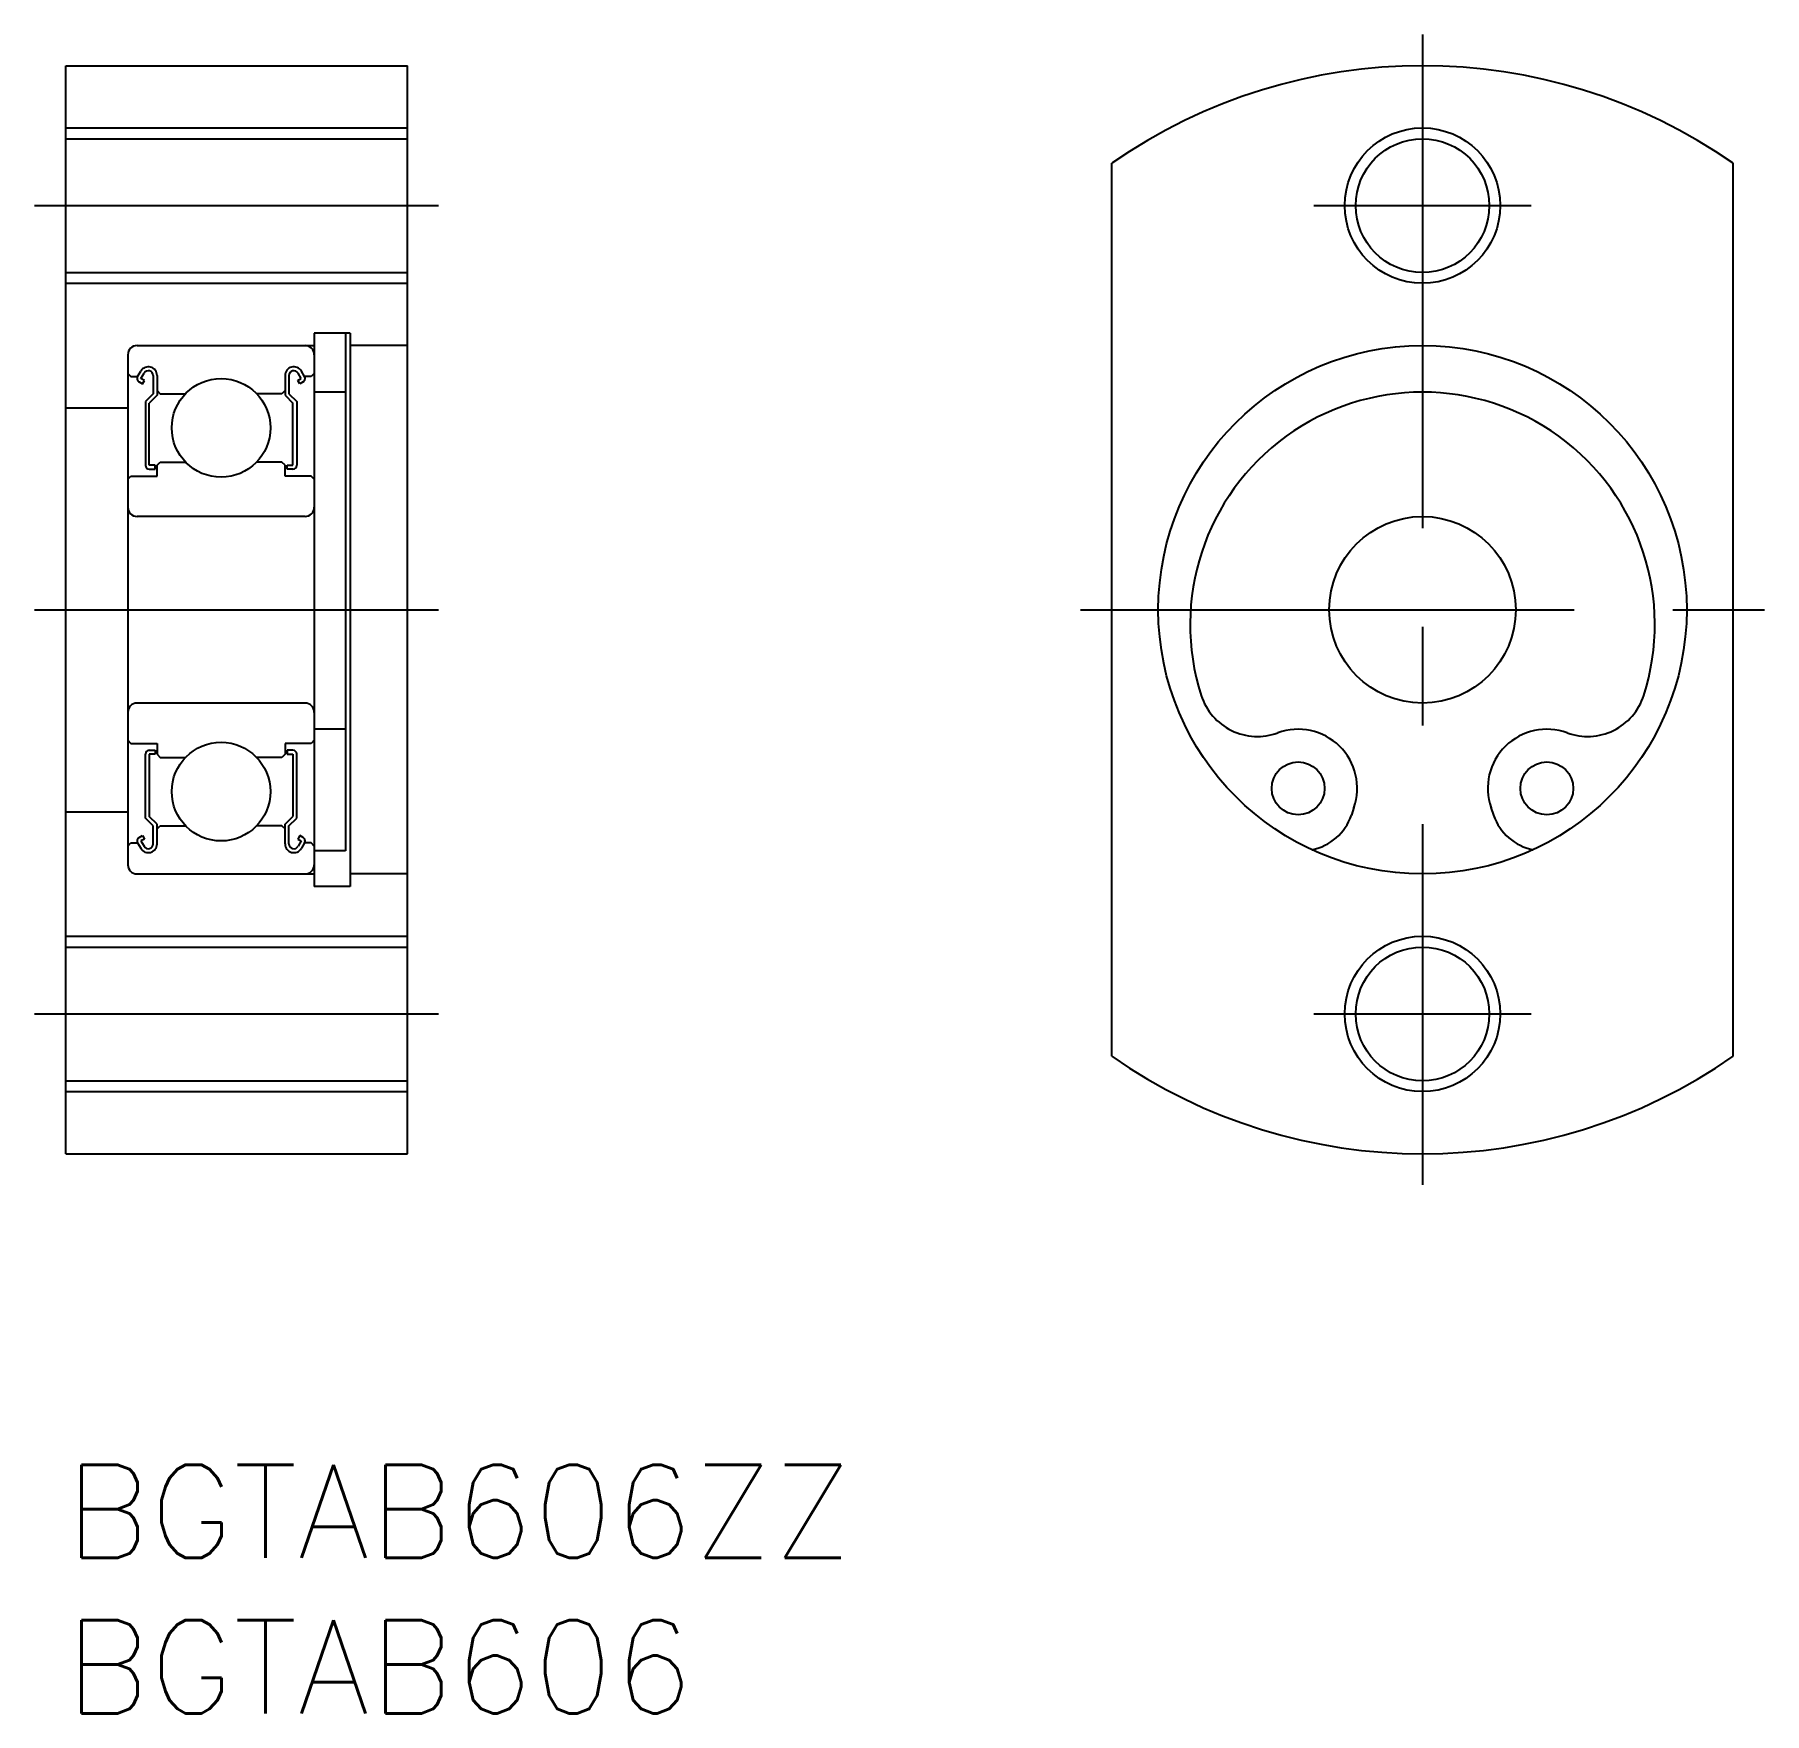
# Model space of a CAD drawing. Extents: x -1 to 54.7, y -8 to 46.
import ezdxf

# ---------------------------------------------------------------- set-up
doc = ezdxf.new("R2010")
doc.units = 0
doc.header["$LTSCALE"] = 0.5
doc.linetypes.add('CENTER', pattern=[50.8, 31.75, -6.35, 6.35, -6.35])
for name, color, linetype in [('MSM_CENTER', 1, 'CENTER'), ('MSM_CONTINUOUS', 7, 'CONTINUOUS'), ('MSM_NARROW', 5, 'CONTINUOUS'), ('MSM_PART_NUMBER', 7, 'CONTINUOUS')]:
    doc.layers.add(name, color=color, linetype=linetype)
doc.styles.get("Standard").update_dxf_attribs({"font": 'txt.shx', "height": 3, "bigfont": 'bigfont.shx'})

# ---------------------------------------------------------------- blocks, each defined once
blk = doc.blocks.new('*U3')
at = {"layer": 'MSM_PART_NUMBER'}
blk.add_text('BGTAB606ZZ', height=3, dxfattribs=at).set_placement((0, -3))
blk = doc.blocks.new('*U4')
at = {"layer": 'MSM_PART_NUMBER'}
blk.add_text('BGTAB606', height=3, dxfattribs=at).set_placement((0, -8))

msp = doc.modelspace()

# ---------------------------------------------------------------- linework, layer by layer
at = {"layer": 'MSM_CENTER'}
for p, q in [((43.654, 46), (43.654, 9)), ((-1, 40.5), (12, 40.5)), ((40.154, 40.5), (47.154, 40.5)), ((-1, 27.5), (12, 27.5)), ((32.654, 27.5), (54.654, 27.5)), ((-1, 14.5), (12, 14.5)), ((40.154, 14.5), (47.154, 14.5))]:
    msp.add_line(p, q, dxfattribs=at)
at = {"layer": 'MSM_CONTINUOUS'}
for p, q in [((0, 10), (0, 45)), ((0, 45), (11, 45)), ((11, 10), (11, 45)), ((0, 42.65), (11, 42.65)), ((33.654, 13.139), (33.654, 41.861)), ((53.654, 13.139), (53.654, 41.861)), ((0, 38.35), (11, 38.35)), ((9.15, 36.4, 0.5), (8, 36.4, 0.5)), ((8, 36.4), (8, 18.6)), ((9, 36.4), (9, 19.745)), ((9.15, 36.4), (9.15, 18.6)), ((2, 35.7), (2, 19.3)), ((2.3, 36), (8, 36)), ((11, 36), (9.16, 36)), ((2, 35.1), (2.1, 35)), ((2.314, 35), (2.416, 35.173)), ((2.423, 34.937), (2.525, 35.11)), ((7.577, 34.937), (7.475, 35.11)), ((7.686, 35), (7.584, 35.173)), ((8, 35.1), (7.9, 35)), ((2.1, 35), (2.314, 35)), ((2.36, 34.828), (2.469, 34.766)), ((2.531, 34.874), (2.423, 34.937)), ((2.469, 34.766), (2.531, 34.874)), ((2.816, 35.032), (2.816, 34.45)), ((2.942, 35.032), (2.942, 34.398)), ((2.942, 34.55), (3.042, 34.45)), ((7.058, 34.55), (6.958, 34.45)), ((7.058, 35.032), (7.058, 34.398)), ((7.184, 35.032), (7.184, 34.45)), ((7.469, 34.874), (7.577, 34.937)), ((7.531, 34.766), (7.469, 34.874)), ((7.64, 34.828), (7.531, 34.766)), ((7.9, 35), (7.686, 35)), ((0, 34), (2, 34)), ((2.816, 34.45), (2.565, 34.199)), ((2.565, 34.199), (2.565, 32.146)), ((2.942, 34.398), (2.691, 34.147)), ((2.691, 32.146), (2.691, 34.147)), ((3.042, 34.45), (3.855, 34.45)), ((6.958, 34.45), (6.145, 34.45)), ((7.058, 34.398), (7.309, 34.147)), ((7.184, 34.45), (7.435, 34.199)), ((7.309, 32.146), (7.309, 34.147)), ((7.435, 34.199), (7.435, 32.146)), ((9, 34.5, 0.5), (8, 34.5, 0.5)), ((2, 31.7), (2.1, 31.8)), ((2.1, 31.8), (2.942, 31.8)), ((2.879, 32.146), (2.691, 32.146)), ((2.691, 32.02), (2.879, 32.02)), ((2.879, 32.02), (2.879, 32.146)), ((2.942, 32.15), (3.042, 32.25)), ((2.942, 31.8), (2.942, 32.15)), ((3.042, 32.25), (3.855, 32.25)), ((6.958, 32.25), (6.145, 32.25)), ((7.058, 32.15), (6.958, 32.25)), ((7.058, 31.8), (7.058, 32.15)), ((7.9, 31.8), (7.058, 31.8)), ((7.121, 32.02), (7.121, 32.146)), ((7.121, 32.146), (7.309, 32.146)), ((7.309, 32.02), (7.121, 32.02)), ((8, 31.7), (7.9, 31.8)), ((7.7, 30.5), (2.3, 30.5)), ((7.7, 24.5), (2.3, 24.5)), ((9, 23.655, 0.5), (8, 23.655, 0.5)), ((2, 23.3), (2.1, 23.2)), ((2.1, 23.2), (2.942, 23.2)), ((2.565, 20.801), (2.565, 22.854)), ((2.691, 22.98), (2.879, 22.98)), ((2.691, 22.854), (2.691, 20.853)), ((2.879, 22.854), (2.691, 22.854)), ((2.879, 22.98), (2.879, 22.854)), ((2.942, 23.2), (2.942, 22.85)), ((2.942, 22.85), (3.042, 22.75)), ((7.058, 22.85), (6.958, 22.75)), ((7.058, 23.2), (7.058, 22.85)), ((7.9, 23.2), (7.058, 23.2)), ((7.121, 22.98), (7.121, 22.854)), ((7.309, 22.98), (7.121, 22.98)), ((7.121, 22.854), (7.309, 22.854)), ((7.309, 22.854), (7.309, 20.853)), ((7.435, 20.801), (7.435, 22.854)), ((8, 23.3), (7.9, 23.2)), ((3.042, 22.75), (3.855, 22.75)), ((6.958, 22.75), (6.145, 22.75)), ((0, 21), (2, 21)), ((2.816, 20.55), (2.565, 20.801)), ((2.942, 20.602), (2.691, 20.853)), ((2.942, 19.968), (2.942, 20.602)), ((7.058, 20.602), (7.309, 20.853)), ((7.058, 19.968), (7.058, 20.602)), ((7.184, 20.55), (7.435, 20.801)), ((41.45, 21.134, 0.5), (41.365, 20.889, 0.5)), ((45.944, 20.889, 0.5), (45.859, 21.134, 0.5)), ((2.36, 20.171), (2.469, 20.234)), ((2.531, 20.125), (2.423, 20.063)), ((2.423, 20.063), (2.525, 19.89)), ((2.469, 20.234), (2.531, 20.125)), ((2.816, 19.968), (2.816, 20.55)), ((2.942, 20.45), (3.042, 20.55)), ((3.042, 20.55), (3.855, 20.55)), ((6.958, 20.55), (6.145, 20.55)), ((7.058, 20.45), (6.958, 20.55)), ((7.184, 19.968), (7.184, 20.55)), ((7.531, 20.234), (7.469, 20.125)), ((7.469, 20.125), (7.577, 20.063)), ((7.577, 20.063), (7.475, 19.89)), ((7.64, 20.171), (7.531, 20.234)), ((2, 19.9), (2.1, 20)), ((2.1, 20), (2.314, 20)), ((2.314, 20), (2.416, 19.827)), ((7.686, 20), (7.584, 19.827)), ((7.9, 20), (7.686, 20)), ((8, 19.9), (7.9, 20)), ((9, 19.745, 0.5), (8, 19.745, 0.5)), ((2.3, 19), (8, 19)), ((11, 19), (9.16, 19)), ((9.15, 18.6, 0.5), (8, 18.6, 0.5)), ((0, 17.75), (0, 17.75)), ((0, 16.65), (11, 16.65)), ((0, 12.35), (11, 12.35)), ((0, 10), (11, 10))]:
    msp.add_line(p, q, dxfattribs=at)
for centre, radius in [((43.654, 40.5), 2.15), ((43.654, 27.5, 0.5), 8.5), ((5, 33.35), 1.587), ((43.654, 27.5), 3), ((5, 21.65), 1.587), ((39.654, 21.755, 0.5), 0.85), ((47.654, 21.755, 0.5), 0.85), ((43.654, 14.5), 2.15)]:
    msp.add_circle(centre, radius, dxfattribs=at)
for centre, radius, start, end in [((43.654, 27.5), 17.5, 55.1499, 124.8497), ((2.3, 35.7), 0.3, 90, 180), ((7.7, 35.7), 0.3, 0, 90), ((2.66, 35.032), 0.282, 0, 150.0017), ((2.66, 35.032), 0.156, 0, 150.0019), ((7.34, 35.032), 0.282, 29.9983, 180), ((7.34, 35.032), 0.156, 29.9981, 180), ((2.423, 34.937), 0.126, 149.9926, 240.0026), ((7.577, 34.937), 0.126, 299.9974, 30.0074), ((43.654, 27.025, 0.5), 7.475, 342.2235, 197.7765), ((2.691, 32.146), 0.126, 180.0001, 270), ((7.309, 32.146), 0.126, 270, 359.9999), ((2.3, 30.8), 0.3, 180, 270), ((7.7, 30.8), 0.3, 270, 0), ((2.3, 24.2), 0.3, 90, 180), ((7.7, 24.2), 0.3, 0, 90), ((38.345, 25.323, 0.5), 1.9, 197.7765, 290.1468), ((48.963, 25.323, 0.5), 1.9, 249.8532, 342.2235), ((39.654, 21.755, 0.5), 1.9, 340.8994, 110.1468), ((47.654, 21.755, 0.5), 1.9, 69.8532, 199.1006), ((2.691, 22.854), 0.126, 90, 179.9999), ((7.309, 22.854), 0.126, 0.0001, 90), ((39.758, 21.445, 0.5), 1.7, 281.5428, 340.8994), ((47.55, 21.445, 0.5), 1.7, 199.1006, 258.4572), ((2.423, 20.063), 0.126, 119.9974, 210.0074), ((7.577, 20.063), 0.126, 329.9926, 60.0026), ((2.66, 19.968), 0.282, 209.9983, 0), ((2.66, 19.968), 0.156, 209.9981, 0), ((7.34, 19.968), 0.282, 180, 330.0017), ((7.34, 19.968), 0.156, 180, 330.0019), ((2.3, 19.3), 0.3, 180, 270), ((7.7, 19.3), 0.3, 270, 0), ((43.654, 27.5), 17.5, 235.1503, 304.8501)]:
    msp.add_arc(centre, radius, start, end, dxfattribs=at)
at = {"layer": 'MSM_NARROW'}
for p, q in [((0, 43), (11, 43)), ((0, 38), (11, 38)), ((0, 17), (11, 17)), ((0, 12), (11, 12))]:
    msp.add_line(p, q, dxfattribs=at)
for centre in [(43.654, 40.5), (43.654, 14.5)]:
    msp.add_circle(centre, 2.5, dxfattribs=at)

# ---------------------------------------------------------------- block references
at = {"layer": 'MSM_CONTINUOUS'}
for name in ['*U3', '*U4']:
    msp.add_blockref(name, (0, 0), dxfattribs=at)

doc.saveas('drawing.dxf')
